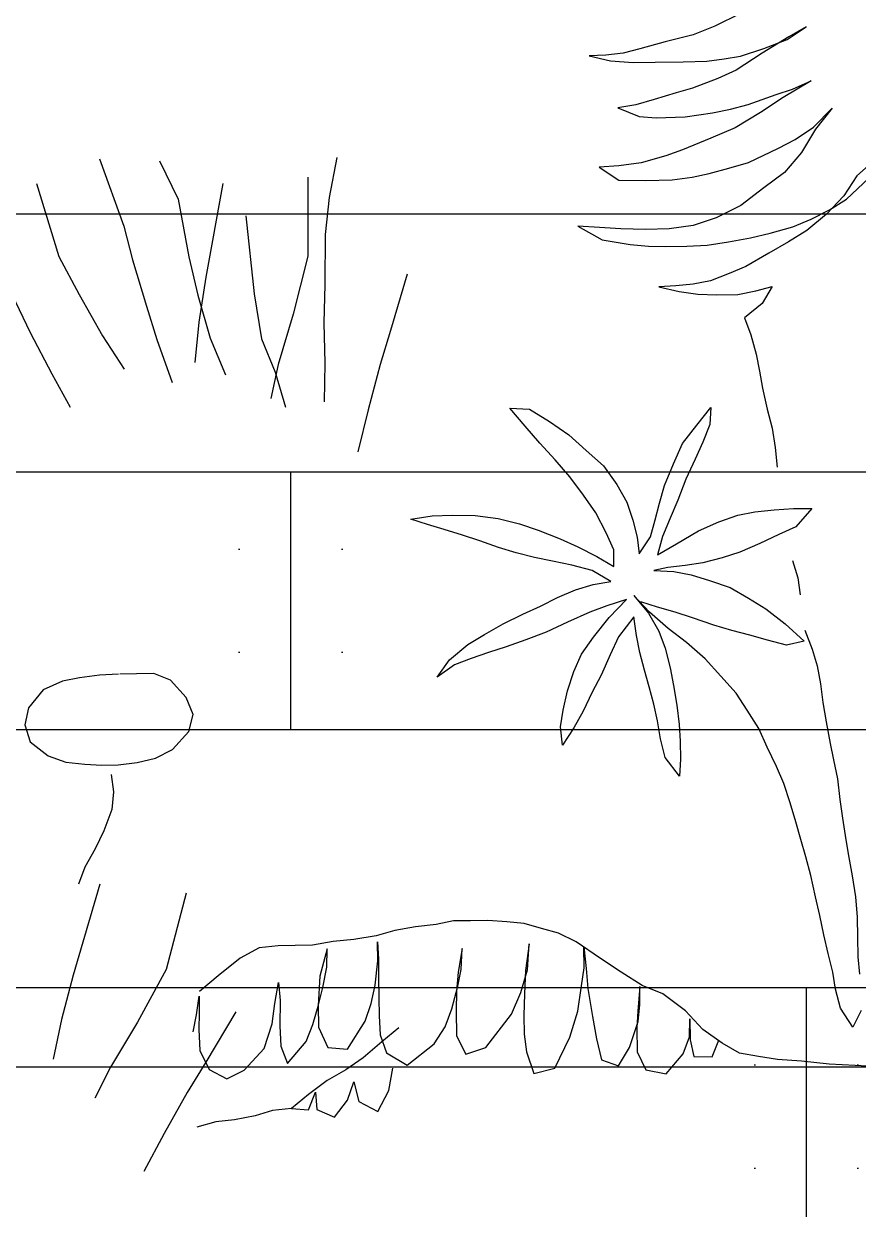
# Model space of a CAD drawing. Header units: metres. Extents: x -58 to 722, y -1100 to 345.
# Drawn here: x 32.8459 to 33.1697, y -20.3964 to -19.9367 of the extents above; entities that cross this region are included whole.
import ezdxf

# ---------------------------------------------------------------- set-up
doc = ezdxf.new("R2010")
doc.units = ezdxf.units.M
doc.header["$MEASUREMENT"] = 0
for name, color, linetype in [('FSR_ARQ_005VEGETACION', 64, 'Continuous'), ('FSR_ARQ_008MOBILIARIO', 115, 'Continuous'), ('FSR_ARQ_028JARDINERAS', 133, 'Continuous')]:
    doc.layers.add(name, color=color, linetype=linetype)

# ---------------------------------------------------------------- blocks, each defined once
blk = doc.blocks.new('arbustos 01')
at = {"layer": 'FSR_ARQ_005VEGETACION', "color": 103}
for p, q in [((189.19452, -31.62969), (189.20556, -31.63514)), ((189.17436, -31.64087), (189.16623, -31.63546)), ((189.16623, -31.63546), (189.17369, -31.63984)), ((189.20556, -31.63514), (189.21491, -31.63886)), ((189.17369, -31.63984), (189.18522, -31.64683)), ((189.18439, -31.64477), (189.17436, -31.64087)), ((189.21491, -31.63886), (189.22701, -31.64193)), ((189.22701, -31.64193), (189.23791, -31.64498)), ((189.19444, -31.64816), (189.18439, -31.64477)), ((189.18522, -31.64683), (189.19641, -31.65417)), ((189.2016, -31.64928), (189.19444, -31.64816)), ((189.23791, -31.64498), (189.24507, -31.64679)), ((189.24507, -31.64679), (189.25258, -31.64775)), ((189.25975, -31.64802), (189.25049, -31.65011)), ((189.25258, -31.64775), (189.25975, -31.64802)), ((189.20894, -31.65023), (189.2016, -31.64928)), ((189.2192, -31.65054), (189.20894, -31.65023)), ((189.23133, -31.65071), (189.2192, -31.65054)), ((189.24074, -31.65084), (189.23133, -31.65071)), ((189.25049, -31.65011), (189.24074, -31.65084)), ((189.19641, -31.65417), (189.20422, -31.65769)), ((189.20422, -31.65769), (189.21511, -31.66194)), ((189.17202, -31.66238), (189.16403, -31.65869)), ((189.16403, -31.65869), (189.17607, -31.66586)), ((189.17916, -31.6647), (189.17202, -31.66238)), ((189.21511, -31.66194), (189.22226, -31.66392)), ((189.17607, -31.66586), (189.1859, -31.67232)), ((189.19125, -31.66897), (189.17916, -31.6647)), ((189.22226, -31.66392), (189.23163, -31.66678)), ((189.23163, -31.66678), (189.23963, -31.66912)), ((189.16307, -31.67868), (189.15498, -31.67053)), ((189.15498, -31.67053), (189.16221, -31.67952)), ((189.1859, -31.67232), (189.19675, -31.67896)), ((189.19874, -31.67095), (189.19125, -31.66897)), ((189.20659, -31.6726), (189.19874, -31.67095)), ((189.21836, -31.6743), (189.20659, -31.6726)), ((189.24731, -31.67042), (189.2382, -31.67405)), ((189.23963, -31.66912), (189.24731, -31.67042)), ((189.17087, -31.68408), (189.16307, -31.67868)), ((189.19675, -31.67896), (189.20729, -31.68338)), ((189.23084, -31.67464), (189.21836, -31.6743)), ((189.2382, -31.67405), (189.23084, -31.67464)), ((189.16221, -31.67952), (189.16822, -31.68969)), ((189.17817, -31.68777), (189.17087, -31.68408)), ((189.20729, -31.68338), (189.21954, -31.68851)), ((189.19108, -31.69393), (189.17817, -31.68777)), ((189.21954, -31.68851), (189.22668, -31.691)), ((189.13689, -31.69303), (189.14432, -31.69962)), ((189.16822, -31.68969), (189.17546, -31.69817)), ((189.19959, -31.69644), (189.19108, -31.69393)), ((189.22668, -31.691), (189.23724, -31.69405)), ((189.23724, -31.69405), (189.24697, -31.69538)), ((189.17546, -31.69817), (189.18443, -31.70479)), ((189.20794, -31.69861), (189.19959, -31.69644)), ((189.21527, -31.70025), (189.20794, -31.69861)), ((189.25534, -31.696), (189.24689, -31.70153)), ((189.24697, -31.69538), (189.25534, -31.696)), ((189.1488, -31.70977), (189.13918, -31.70075)), ((189.14432, -31.69962), (189.15002, -31.70825)), ((189.22398, -31.70139), (189.21527, -31.70025)), ((189.23526, -31.70171), (189.22398, -31.70139)), ((189.24689, -31.70153), (189.23526, -31.70171)), ((189.15002, -31.70825), (189.15743, -31.71622)), ((189.18443, -31.70479), (189.19442, -31.71244)), ((189.15609, -31.71432), (189.1488, -31.70977)), ((189.16407, -31.71836), (189.15609, -31.71432)), ((189.19442, -31.71244), (189.20495, -31.71772)), ((189.15743, -31.71622), (189.16589, -31.72317)), ((189.17189, -31.72171), (189.16407, -31.71836)), ((189.20495, -31.71772), (189.21482, -31.7211)), ((189.16589, -31.72317), (189.17386, -31.72807)), ((189.18177, -31.72441), (189.17189, -31.72171)), ((189.19012, -31.72641), (189.18177, -31.72441)), ((189.21482, -31.7211), (189.22523, -31.72244)), ((189.22523, -31.72244), (189.23548, -31.72275)), ((189.23548, -31.72275), (189.24609, -31.72255)), ((189.24609, -31.72255), (189.25533, -31.72199)), ((189.26457, -31.72143), (189.25406, -31.72727)), ((189.25533, -31.72199), (189.26457, -31.72143)), ((189.19968, -31.72807), (189.19012, -31.72641)), ((189.20889, -31.72957), (189.19968, -31.72807)), ((189.2176, -31.73003), (189.20889, -31.72957)), ((189.22683, -31.73015), (189.2176, -31.73003)), ((189.23419, -31.72991), (189.22683, -31.73015)), ((189.24206, -31.72933), (189.23419, -31.72991)), ((189.25406, -31.72727), (189.24206, -31.72933))]:
    blk.add_line(p, q, dxfattribs=at)
at = {"layer": 'FSR_ARQ_005VEGETACION', "color": 104}
for p, q in [((189.36845, -31.69174), (189.37175, -31.709)), ((189.44489, -31.69324), (189.43688, -31.70968)), ((189.47072, -31.6923), (189.46024, -31.72136)), ((189.38101, -31.70024), (189.38097, -31.73427)), ((189.41752, -31.70304), (189.42497, -31.74328)), ((189.49785, -31.70297), (189.48825, -31.73436)), ((189.37175, -31.709), (189.37347, -31.72497)), ((189.43688, -31.70968), (189.43218, -31.73452)), ((189.40765, -31.71693), (189.40408, -31.75051)), ((189.37347, -31.72497), (189.37369, -31.74644)), ((189.46024, -31.72136), (189.45646, -31.73582)), ((189.17386, -31.72807), (189.18234, -31.73297)), ((189.18234, -31.73297), (189.19218, -31.73874)), ((189.38097, -31.73427), (189.38734, -31.75934)), ((189.43218, -31.73452), (189.42835, -31.75106)), ((189.48825, -31.73436), (189.47957, -31.75079)), ((189.19218, -31.73874), (189.19932, -31.74175)), ((189.45646, -31.73582), (189.45048, -31.75578)), ((189.19932, -31.74175), (189.20748, -31.74494)), ((189.20748, -31.74494), (189.21482, -31.7464)), ((189.33819, -31.74206), (189.34527, -31.76633)), ((189.42497, -31.74328), (189.428, -31.76274)), ((189.18793, -31.74929), (189.18078, -31.74731)), ((189.18078, -31.74731), (189.18512, -31.75472)), ((189.19561, -31.75076), (189.18793, -31.74929)), ((189.22093, -31.74957), (189.21288, -31.75065)), ((189.21482, -31.7464), (189.22233, -31.74702)), ((189.22968, -31.74746), (189.22093, -31.74957)), ((189.22233, -31.74702), (189.22968, -31.74746)), ((189.37369, -31.74644), (189.37402, -31.76307)), ((189.40408, -31.75051), (189.40088, -31.76983)), ((189.51013, -31.74731), (189.50068, -31.76719)), ((189.18512, -31.75472), (189.19274, -31.76081)), ((189.20467, -31.75088), (189.19561, -31.75076)), ((189.21288, -31.75065), (189.20467, -31.75088)), ((189.42835, -31.75106), (189.42309, -31.76964)), ((189.47957, -31.75079), (189.46948, -31.76858)), ((189.19274, -31.76081), (189.19007, -31.76819)), ((189.38734, -31.75934), (189.39379, -31.78096)), ((189.45048, -31.75578), (189.44601, -31.77022)), ((189.37402, -31.76307), (189.37363, -31.78038)), ((189.428, -31.76274), (189.4297, -31.7801)), ((189.19007, -31.76819), (189.18773, -31.77654)), ((189.34527, -31.76633), (189.34979, -31.78098)), ((189.40088, -31.76983), (189.39502, -31.78425)), ((189.42309, -31.76964), (189.41651, -31.78543)), ((189.44601, -31.77022), (189.43936, -31.78878)), ((189.46948, -31.76858), (189.46016, -31.78292)), ((189.50068, -31.76719), (189.49129, -31.78499)), ((189.18773, -31.77654), (189.18627, -31.78387)), ((189.34979, -31.78098), (189.3549, -31.80049)), ((189.37363, -31.78038), (189.37396, -31.79701)), ((189.39379, -31.78096), (189.39693, -31.79557)), ((189.18627, -31.78387), (189.18497, -31.79121)), ((189.39502, -31.78425), (189.39053, -31.79939)), ((189.49129, -31.78499), (189.48335, -31.79936)), ((189.18497, -31.79121), (189.18297, -31.80024)), ((189.18297, -31.80024), (189.1808, -31.80842)), ((189.21333, -31.80708), (189.20722, -31.79955)), ((189.20722, -31.79955), (189.20775, -31.80674)), ((189.2854, -31.80017), (189.27682, -31.80555)), ((189.29383, -31.79975), (189.2854, -31.80017)), ((189.28734, -31.80755), (189.29383, -31.79975)), ((189.3549, -31.80049), (189.35935, -31.81859)), ((189.20775, -31.80674), (189.21066, -31.8144)), ((189.27682, -31.80555), (189.2685, -31.81129)), ((189.1808, -31.80842), (189.17949, -31.81678)), ((189.21942, -31.81505), (189.21333, -31.80708)), ((189.2685, -31.81129), (189.26096, -31.81801)), ((189.28104, -31.81491), (189.28734, -31.80755)), ((189.17949, -31.81678), (189.1787, -31.82515)), ((189.21066, -31.8144), (189.2141, -31.82172)), ((189.22338, -31.82371), (189.21942, -31.81505)), ((189.27438, -31.82209), (189.28104, -31.81491)), ((189.2141, -31.82172), (189.21806, -31.83037)), ((189.26096, -31.81801), (189.25351, -31.82465)), ((189.26808, -31.82937), (189.27438, -31.82209)), ((189.22724, -31.83315), (189.22338, -31.82371)), ((189.25351, -31.82465), (189.24782, -31.83264)), ((189.21806, -31.83037), (189.22149, -31.83946)), ((189.26221, -31.83726), (189.26808, -31.82937)), ((189.22936, -31.84072), (189.22724, -31.83315)), ((189.24782, -31.83264), (189.24355, -31.84029)), ((189.25678, -31.84481), (189.26221, -31.83726)), ((189.22149, -31.83946), (189.22484, -31.84722)), ((189.23121, -31.84792), (189.22936, -31.84072)), ((189.24355, -31.84029), (189.24096, -31.84797)), ((189.17161, -31.84304), (189.16372, -31.84302)), ((189.16372, -31.84302), (189.17062, -31.85083)), ((189.17994, -31.84351), (189.17161, -31.84304)), ((189.18826, -31.8445), (189.17994, -31.84351)), ((189.1956, -31.84585), (189.18826, -31.8445)), ((189.20381, -31.8487), (189.1956, -31.84585)), ((189.22484, -31.84722), (189.2281, -31.85506)), ((189.25232, -31.85344), (189.25678, -31.84481)), ((189.29886, -31.84734), (189.2897, -31.84961)), ((189.30881, -31.84605), (189.29886, -31.84734)), ((189.31865, -31.84592), (189.30881, -31.84605)), ((189.32733, -31.84622), (189.31865, -31.84592)), ((189.33662, -31.84758), (189.32733, -31.84622)), ((189.32941, -31.84988), (189.33662, -31.84758)), ((189.17062, -31.85083), (189.17802, -31.85421)), ((189.21262, -31.85255), (189.20381, -31.8487)), ((189.22212, -31.85817), (189.21262, -31.85255)), ((189.23333, -31.85522), (189.23121, -31.84792)), ((189.24096, -31.84797), (189.23909, -31.85539)), ((189.28168, -31.85233), (189.27215, -31.8561)), ((189.2897, -31.84961), (189.28168, -31.85233)), ((189.31428, -31.85455), (189.3222, -31.852)), ((189.3222, -31.852), (189.32941, -31.84988)), ((189.17802, -31.85421), (189.18621, -31.85813)), ((189.2281, -31.85506), (189.2303, -31.86289)), ((189.2381, -31.86256), (189.23333, -31.85522)), ((189.23909, -31.85539), (189.2381, -31.86256)), ((189.24903, -31.86084), (189.25232, -31.85344)), ((189.27215, -31.8561), (189.26465, -31.85955)), ((189.29878, -31.85975), (189.3068, -31.85693)), ((189.3068, -31.85693), (189.31428, -31.85455)), ((189.18621, -31.85813), (189.19485, -31.86179)), ((189.19485, -31.86179), (189.20244, -31.86429)), ((189.2303, -31.86289), (189.22212, -31.85817)), ((189.24902, -31.86802), (189.24903, -31.86084)), ((189.26465, -31.85955), (189.25644, -31.86369)), ((189.2833, -31.86415), (189.29112, -31.86212)), ((189.29112, -31.86212), (189.29878, -31.85975)), ((189.17206, -31.86534), (189.16974, -31.87283)), ((189.20244, -31.86429), (189.21066, -31.86635)), ((189.21066, -31.86635), (189.21836, -31.86752)), ((189.21836, -31.86752), (189.22579, -31.86842)), ((189.25644, -31.86369), (189.24902, -31.86802)), ((189.25849, -31.86966), (189.2672, -31.86747)), ((189.2672, -31.86747), (189.27556, -31.86573)), ((189.27556, -31.86573), (189.2833, -31.86415)), ((189.16974, -31.87283), (189.16878, -31.88017)), ((189.21582, -31.87156), (189.2079, -31.87403)), ((189.22328, -31.87016), (189.21582, -31.87156)), ((189.2318, -31.86965), (189.22328, -31.87016)), ((189.22579, -31.86842), (189.2318, -31.86965)), ((189.25035, -31.87443), (189.25849, -31.86966)), ((189.19899, -31.8771), (189.19104, -31.8816)), ((189.2079, -31.87403), (189.19899, -31.8771)), ((189.25805, -31.87577), (189.25035, -31.87443)), ((189.26564, -31.878), (189.25805, -31.87577)), ((189.27331, -31.8813), (189.26564, -31.878)), ((189.19104, -31.8816), (189.18362, -31.88629)), ((189.23026, -31.8855), (189.23747, -31.8832)), ((189.23377, -31.88768), (189.24043, -31.8805)), ((189.24043, -31.8805), (189.23421, -31.88804)), ((189.25103, -31.88995), (189.24369, -31.88222)), ((189.24369, -31.88222), (189.25207, -31.88491)), ((189.28062, -31.88503), (189.27331, -31.8813)), ((189.18362, -31.88629), (189.1752, -31.89273)), ((189.21512, -31.89017), (189.2226, -31.8877)), ((189.2226, -31.8877), (189.23026, -31.8855)), ((189.22561, -31.89466), (189.23377, -31.88768)), ((189.23421, -31.88804), (189.22967, -31.89586)), ((189.25207, -31.88491), (189.25948, -31.88767)), ((189.25948, -31.88767), (189.269, -31.89197)), ((189.28828, -31.8885), (189.28062, -31.88503)), ((189.29674, -31.8927), (189.28828, -31.8885)), ((189.1752, -31.89273), (189.16712, -31.90016)), ((189.19821, -31.89553), (189.20595, -31.89333)), ((189.20595, -31.89333), (189.21512, -31.89017)), ((189.23931, -31.89768), (189.24048, -31.88972)), ((189.24048, -31.88972), (189.24702, -31.89832)), ((189.25783, -31.89837), (189.25103, -31.88995)), ((189.269, -31.89197), (189.27825, -31.89626)), ((189.30483, -31.89733), (189.29674, -31.8927)), ((189.1668, -31.89543), (189.16361, -31.90359)), ((189.18281, -31.89966), (189.19047, -31.89755)), ((189.19047, -31.89755), (189.19821, -31.89553)), ((189.21773, -31.90076), (189.22561, -31.89466)), ((189.22967, -31.89586), (189.22691, -31.90318)), ((189.23788, -31.90511), (189.23931, -31.89768)), ((189.24702, -31.89832), (189.25072, -31.90608)), ((189.26296, -31.9058), (189.25783, -31.89837)), ((189.27825, -31.89626), (189.28707, -31.89957)), ((189.31204, -31.90159), (189.30483, -31.89733)), ((189.16361, -31.90359), (189.16146, -31.91075)), ((189.16712, -31.90016), (189.17463, -31.90194)), ((189.17463, -31.90194), (189.18281, -31.89966)), ((189.20974, -31.90774), (189.21773, -31.90076)), ((189.22691, -31.90318), (189.22476, -31.91167)), ((189.28707, -31.89957), (189.29554, -31.90261)), ((189.29554, -31.90261), (189.30313, -31.90511)), ((189.31984, -31.90817), (189.31204, -31.90159)), ((189.2029, -31.91527), (189.20974, -31.90774)), ((189.23592, -31.91262), (189.23788, -31.90511)), ((189.25072, -31.90608), (189.2545, -31.91482)), ((189.26632, -31.91329), (189.26296, -31.9058)), ((189.30313, -31.90511), (189.31054, -31.9076)), ((189.31054, -31.9076), (189.31777, -31.91036)), ((189.32524, -31.9156), (189.31984, -31.90817)), ((189.16146, -31.91075), (189.15999, -31.91859)), ((189.22476, -31.91167), (189.22342, -31.91927)), ((189.23387, -31.91986), (189.23592, -31.91262)), ((189.26904, -31.92158), (189.26632, -31.91329)), ((189.31777, -31.91036), (189.32524, -31.9156)), ((189.15999, -31.91859), (189.15902, -31.92661)), ((189.19642, -31.92254), (189.2029, -31.91527)), ((189.2545, -31.91482), (189.25839, -31.92214)), ((189.43338, -31.92436), (189.44014, -31.91699)), ((189.44014, -31.91699), (189.44732, -31.91407)), ((189.44732, -31.91407), (189.45478, -31.91417)), ((189.45478, -31.91417), (189.46191, -31.91443)), ((189.46255, -31.91444), (189.47079, -31.91487)), ((189.47079, -31.91487), (189.47935, -31.91594)), ((189.47935, -31.91594), (189.48662, -31.91746)), ((189.48662, -31.91746), (189.49498, -31.92107)), ((189.19162, -31.92983), (189.19642, -31.92254)), ((189.22342, -31.91927), (189.22188, -31.92776)), ((189.23182, -31.92736), (189.23387, -31.91986)), ((189.25839, -31.92214), (189.26227, -31.93026)), ((189.27097, -31.92994), (189.26904, -31.92158)), ((189.49498, -31.92107), (189.50138, -31.92893)), ((189.15902, -31.92661), (189.15754, -31.93497)), ((189.22188, -31.92776), (189.22097, -31.93599)), ((189.23021, -31.93452), (189.23182, -31.92736)), ((189.43042, -31.93177), (189.43338, -31.92436)), ((189.50138, -31.92893), (189.50287, -31.93625)), ((189.18664, -31.93774), (189.19162, -31.92983)), ((189.26227, -31.93026), (189.26625, -31.9375)), ((189.27202, -31.93713), (189.27097, -31.92994)), ((189.43222, -31.9391), (189.43042, -31.93177)), ((189.15754, -31.93497), (189.15588, -31.94418)), ((189.18307, -31.94576), (189.18664, -31.93774)), ((189.22097, -31.93599), (189.22052, -31.94317)), ((189.22896, -31.94222), (189.23021, -31.93452)), ((189.26625, -31.9375), (189.27121, -31.94492)), ((189.27121, -31.94492), (189.27202, -31.93713)), ((189.43926, -31.94681), (189.43222, -31.9391)), ((189.50287, -31.93625), (189.50055, -31.94351)), ((189.15588, -31.94418), (189.15441, -31.95134)), ((189.22052, -31.94317), (189.22033, -31.95097)), ((189.22698, -31.95026), (189.22896, -31.94222)), ((189.50055, -31.94351), (189.49285, -31.9496)), ((189.17897, -31.95413), (189.18307, -31.94576)), ((189.44667, -31.95056), (189.43926, -31.94681)), ((189.49285, -31.9496), (189.4852, -31.95235)), ((189.15441, -31.95134), (189.15276, -31.95953)), ((189.17586, -31.96153), (189.17897, -31.95413)), ((189.22033, -31.95097), (189.22085, -31.95833)), ((189.22085, -31.95833), (189.22698, -31.95026)), ((189.45457, -31.95241), (189.44667, -31.95056)), ((189.46265, -31.95347), (189.45457, -31.95241)), ((189.46979, -31.95357), (189.46265, -31.95347)), ((189.47709, -31.95319), (189.46979, -31.95357)), ((189.4852, -31.95235), (189.47709, -31.95319)), ((189.15276, -31.95953), (189.15162, -31.9684)), ((189.46577, -31.95764), (189.46472, -31.96508)), ((189.17309, -31.96974), (189.17586, -31.96153)), ((189.46472, -31.96508), (189.4654, -31.97271)), ((189.15162, -31.9684), (189.15048, -31.97642)), ((189.17067, -31.97795), (189.17309, -31.96974)), ((189.4654, -31.97271), (189.46893, -31.9818)), ((189.15048, -31.97642), (189.14916, -31.98581)), ((189.16853, -31.98555), (189.17067, -31.97795)), ((189.16638, -31.99314), (189.16853, -31.98555)), ((189.46893, -31.9818), (189.47263, -31.98962)), ((189.14916, -31.98581), (189.14786, -31.99332)), ((189.47263, -31.98962), (189.47713, -31.99746)), ((189.14786, -31.99332), (189.14638, -32.00133)), ((189.16424, -32.00118), (189.16638, -31.99314)), ((189.47713, -31.99746), (189.47973, -32.00479)), ((189.14638, -32.00133), (189.14489, -32.01037)), ((189.16216, -32.01028), (189.16424, -32.00118)), ((189.47053, -32.00482), (189.48213, -32.04407)), ((189.47053, -32.00482), (189.48213, -32.04407)), ((189.14489, -32.01037), (189.14426, -32.01909)), ((189.16028, -32.01841), (189.16216, -32.01028)), ((189.43345, -32.0087), (189.44194, -32.04165)), ((189.43345, -32.0087), (189.44194, -32.04165)), ((189.14426, -32.01909), (189.14414, -32.0278)), ((189.15857, -32.02664), (189.16028, -32.01841)), ((189.28777, -32.02178), (189.2952, -32.02114)), ((189.2952, -32.02114), (189.30338, -32.02051)), ((189.30338, -32.02051), (189.3108, -32.02061)), ((189.3108, -32.02061), (189.31822, -32.02071)), ((189.31822, -32.02071), (189.32563, -32.02229)), ((189.26538, -32.02964), (189.27286, -32.02603)), ((189.27286, -32.02603), (189.28031, -32.0239)), ((189.28031, -32.0239), (189.28777, -32.02178)), ((189.32563, -32.02229), (189.33453, -32.02316)), ((189.33453, -32.02316), (189.34341, -32.02476)), ((189.34341, -32.02476), (189.35155, -32.0271)), ((189.14414, -32.0278), (189.14386, -32.03618)), ((189.15669, -32.03468), (189.15857, -32.02664)), ((189.25489, -32.03692), (189.26538, -32.02964)), ((189.28627, -32.04178), (189.28552, -32.03061)), ((189.28552, -32.03061), (189.28717, -32.04209)), ((189.35096, -32.02969), (189.35056, -32.03722)), ((189.35085, -32.03783), (189.35096, -32.02969)), ((189.35155, -32.0271), (189.36118, -32.02872)), ((189.36118, -32.02872), (189.37008, -32.02958)), ((189.37008, -32.02958), (189.37897, -32.03118)), ((189.37897, -32.03118), (189.38639, -32.03129)), ((189.38639, -32.03129), (189.39381, -32.03139)), ((189.39381, -32.03139), (189.40197, -32.03224)), ((189.14386, -32.03618), (189.14324, -32.04369)), ((189.15472, -32.04272), (189.15669, -32.03468)), ((189.26198, -32.0318), (189.26095, -32.04113)), ((189.26186, -32.04084), (189.26198, -32.0318)), ((189.31492, -32.04156), (189.31444, -32.03251)), ((189.31444, -32.03251), (189.31611, -32.04279)), ((189.37282, -32.04054), (189.37263, -32.0327)), ((189.37263, -32.0327), (189.37579, -32.0445)), ((189.40197, -32.03224), (189.41008, -32.0368)), ((189.2459, -32.04274), (189.25489, -32.03692)), ((189.26095, -32.04113), (189.26023, -32.04987)), ((189.26296, -32.0487), (189.26186, -32.04084)), ((189.31633, -32.04882), (189.31492, -32.04156)), ((189.35056, -32.03722), (189.35044, -32.04566)), ((189.35191, -32.0484), (189.35085, -32.03783)), ((189.37451, -32.04931), (189.37282, -32.04054)), ((189.41008, -32.0368), (189.41963, -32.04436)), ((189.44194, -32.04165), (189.4544, -32.06433)), ((189.44194, -32.04165), (189.4544, -32.06433)), ((189.15355, -32.05015), (189.15472, -32.04272)), ((189.23691, -32.04856), (189.2459, -32.04274)), ((189.28915, -32.05147), (189.28627, -32.04178)), ((189.28717, -32.04209), (189.28764, -32.05205)), ((189.31611, -32.04279), (189.3169, -32.05094)), ((189.35044, -32.04566), (189.35033, -32.0538)), ((189.37579, -32.0445), (189.37652, -32.05717)), ((189.41963, -32.04436), (189.4277, -32.05115)), ((189.48213, -32.04407), (189.48718, -32.0631)), ((189.48213, -32.04407), (189.48718, -32.0631)), ((189.1514, -32.05828), (189.15355, -32.05015)), ((189.22795, -32.05215), (189.23691, -32.04856)), ((189.23782, -32.0568), (189.23793, -32.04896)), ((189.23793, -32.04896), (189.23869, -32.05952)), ((189.26023, -32.04987), (189.25826, -32.0619)), ((189.26462, -32.05958), (189.26296, -32.0487)), ((189.29325, -32.06087), (189.28915, -32.05147)), ((189.31891, -32.0585), (189.31633, -32.04882)), ((189.3169, -32.05094), (189.31709, -32.05938)), ((189.35361, -32.05626), (189.35191, -32.0484)), ((189.37651, -32.05748), (189.37451, -32.04931)), ((189.39354, -32.04715), (189.39283, -32.05498)), ((189.39523, -32.05622), (189.39354, -32.04715)), ((189.2182, -32.05944), (189.22795, -32.05215)), ((189.23863, -32.06405), (189.23782, -32.0568)), ((189.28764, -32.05205), (189.28781, -32.0614)), ((189.35033, -32.0538), (189.35022, -32.06164)), ((189.35623, -32.06383), (189.35361, -32.05626)), ((189.39283, -32.05498), (189.39298, -32.06584)), ((189.39631, -32.06498), (189.39523, -32.05622)), ((189.42783, -32.05305), (189.42774, -32.06028)), ((189.42893, -32.0612), (189.42783, -32.05305)), ((189.14252, -32.05924), (189.14601, -32.06647)), ((189.14601, -32.06647), (189.1514, -32.05828)), ((189.21067, -32.06751), (189.2182, -32.05944)), ((189.23869, -32.05952), (189.23919, -32.06677)), ((189.25826, -32.0619), (189.25662, -32.07153)), ((189.26809, -32.07078), (189.26462, -32.05958)), ((189.28781, -32.0614), (189.2877, -32.06954)), ((189.30421, -32.07519), (189.29325, -32.06087)), ((189.31709, -32.05938), (189.31694, -32.07024)), ((189.32182, -32.06638), (189.31891, -32.0585)), ((189.35022, -32.06164), (189.34981, -32.06978)), ((189.37652, -32.05717), (189.37639, -32.06652)), ((189.37882, -32.06535), (189.37651, -32.05748)), ((189.41198, -32.05987), (189.42493, -32.0816)), ((189.41198, -32.05987), (189.42493, -32.0816)), ((189.42774, -32.06028), (189.42794, -32.06752)), ((189.43034, -32.06846), (189.42893, -32.0612)), ((189.21633, -32.06284), (189.21621, -32.07188)), ((189.21653, -32.07068), (189.21633, -32.06284)), ((189.2424, -32.07525), (189.23863, -32.06405)), ((189.23919, -32.06677), (189.23906, -32.07702)), ((189.32654, -32.07368), (189.32182, -32.06638)), ((189.34175, -32.06676), (189.34909, -32.0728)), ((189.3639, -32.076), (189.35623, -32.06383)), ((189.37639, -32.06652), (189.37235, -32.07521)), ((189.38174, -32.07262), (189.37882, -32.06535)), ((189.39298, -32.06584), (189.39256, -32.07458)), ((189.39979, -32.07558), (189.39631, -32.06498)), ((189.4544, -32.06433), (189.46606, -32.08364)), ((189.4544, -32.06433), (189.46606, -32.08364)), ((189.48718, -32.0631), (189.49067, -32.08019)), ((189.48718, -32.0631), (189.49067, -32.08019)), ((189.20242, -32.07334), (189.21067, -32.06751)), ((189.20676, -32.07929), (189.20384, -32.07202)), ((189.21621, -32.07188), (189.2146, -32.0791)), ((189.21914, -32.07795), (189.21653, -32.07068)), ((189.25662, -32.07153), (189.25439, -32.08054)), ((189.27454, -32.08413), (189.26809, -32.07078)), ((189.2877, -32.06954), (189.2867, -32.07706)), ((189.31694, -32.07024), (189.31292, -32.07802)), ((189.34981, -32.06978), (189.34699, -32.07758)), ((189.42794, -32.06752), (189.42751, -32.07656)), ((189.19493, -32.07769), (189.20242, -32.07334)), ((189.23906, -32.07702), (189.23533, -32.08481)), ((189.24711, -32.08316), (189.2424, -32.07525)), ((189.2867, -32.07706), (189.28355, -32.08637)), ((189.31292, -32.07802), (189.30421, -32.07519)), ((189.33818, -32.08289), (189.32654, -32.07368)), ((189.34909, -32.0728), (189.35717, -32.0796)), ((189.37235, -32.07521), (189.3639, -32.076)), ((189.38975, -32.08208), (189.38174, -32.07262)), ((189.39256, -32.07458), (189.38975, -32.08208)), ((189.4084, -32.08505), (189.39979, -32.07558)), ((189.42751, -32.07656), (189.42348, -32.08465)), ((189.14511, -32.08295), (189.15626, -32.08236)), ((189.15626, -32.08236), (189.16816, -32.08104)), ((189.16816, -32.08104), (189.17856, -32.08044)), ((189.17856, -32.08044), (189.18675, -32.07907)), ((189.18675, -32.07907), (189.19493, -32.07769)), ((189.2146, -32.0791), (189.20676, -32.07929)), ((189.22656, -32.0865), (189.21914, -32.07795)), ((189.25439, -32.08054), (189.24711, -32.08316)), ((189.34699, -32.07758), (189.33818, -32.08289)), ((189.35717, -32.0796), (189.36452, -32.08489)), ((189.42493, -32.0816), (189.43298, -32.09464)), ((189.42493, -32.0816), (189.43298, -32.09464)), ((189.13471, -32.08356), (189.14511, -32.08295)), ((189.23533, -32.08481), (189.22656, -32.0865)), ((189.28355, -32.08637), (189.27454, -32.08413)), ((189.34606, -32.09374), (189.34438, -32.08407)), ((189.36452, -32.08489), (189.37263, -32.08946)), ((189.41589, -32.08877), (189.4084, -32.08505)), ((189.42348, -32.08465), (189.41589, -32.08877)), ((189.46606, -32.08364), (189.47277, -32.097)), ((189.46606, -32.08364), (189.47277, -32.097)), ((189.36119, -32.09003), (189.35896, -32.09844)), ((189.36379, -32.0979), (189.36119, -32.09003)), ((189.37263, -32.08946), (189.38071, -32.09551)), ((189.35076, -32.10285), (189.34606, -32.09374)), ((189.36942, -32.10522), (189.36379, -32.0979)), ((189.37771, -32.09447), (189.37701, -32.102)), ((189.38062, -32.10205), (189.37771, -32.09447)), ((189.38071, -32.09551), (189.38805, -32.10155)), ((189.43298, -32.09464), (189.44282, -32.11224)), ((189.43298, -32.09464), (189.44282, -32.11224)), ((189.35896, -32.09844), (189.35076, -32.10285)), ((189.37701, -32.102), (189.36942, -32.10522)), ((189.38805, -32.10155), (189.38062, -32.10205)), ((189.38805, -32.10155), (189.39621, -32.1024)), ((189.39621, -32.1024), (189.4036, -32.10473)), ((189.4036, -32.10473), (189.41249, -32.10633)), ((189.41249, -32.10633), (189.42065, -32.10719)), ((189.42065, -32.10719), (189.42878, -32.10953)), ((189.44282, -32.11224), (189.45166, -32.12865)), ((189.44282, -32.11224), (189.45166, -32.12865))]:
    blk.add_line(p, q, dxfattribs=at)

msp = doc.modelspace()

# ---------------------------------------------------------------- hatches: boundary and pattern name
at = {"layer": 'FSR_ARQ_008MOBILIARIO', "ltscale": 0.005}
h = msp.add_hatch(dxfattribs=at)
h.set_pattern_fill('BOARDWN', color=256, scale=0.05, pattern_type=2)
h.set_pattern_definition([(0, (32.14936, -14.61053), (0, 0.1), []), (90, (32.14936, -14.61053), (-0.2, 0.2), [0.1, -0.7]), (90, (32.16936, -14.58053), (-0.2, 0.2), [0, -0.04, 0, -0.76]), (90, (32.92936, -14.58053), (-0.2, 0.2), [0, -0.04, 0, -0.76]), (90, (32.54936, -14.51053), (-0.2, 0.2), [0.1, -0.7]), (90, (32.52936, -14.48053), (-0.2, 0.2), [0, -0.04, 0, -0.76]), (90, (32.56936, -14.48053), (-0.2, 0.2), [0, -0.04, 0, -0.76])])
h.paths.add_polyline_path([(34.54906, -18.30116), (32.04906, -18.31116), (32.04906, -20.94116), (34.54906, -20.94116)])

# ---------------------------------------------------------------- linework, layer by layer
at = {"layer": 'FSR_ARQ_028JARDINERAS', "ltscale": 0.005}
msp.add_lwpolyline([(32.59906, -20.89116), (32.59906, -20.34116), (33.99906, -20.34116), (33.99906, -20.89116), (32.59906, -20.89116)], dxfattribs=at)

# ---------------------------------------------------------------- block references
at = {"layer": 'FSR_ARQ_005VEGETACION', "xscale": -0.9, "yscale": 0.9, "zscale": 0.9}
msp.add_blockref('arbustos 01', (203.39901, 8.53407), dxfattribs=at)

doc.saveas('drawing.dxf')
